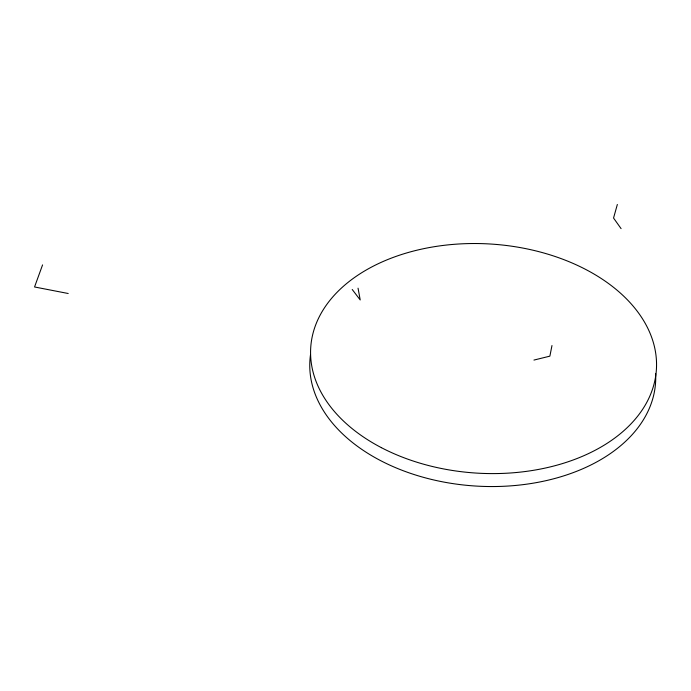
<?xml version="1.0" encoding="UTF-8"?>
<svg xmlns="http://www.w3.org/2000/svg" width="691" height="691" viewBox="0 0 691 691"><rect width="100%" height="100%" fill="white"/><g stroke="black" fill="none" stroke-linecap="round" stroke-linejoin="round"><path stroke-width="1.04" d="M551.979 345.535L549.881 356.15L533.944 360.071M617.348 204.467L613.548 218.036L621.088 228.635M42.566 264.903L34.55 286.972L68.202 293.502M352.211 289.477L360.21 299.946L358.042 288.164M655.638 373.658A173.182 114.749 3.6 0 1 477.878 486.17A173.182 114.749 3.6 0 1 310.466 355.044M381.363 447.647A173.182 114.749 3.6 0 0 655.534 377.061A173.182 114.749 3.6 0 0 413.797 250.98A173.182 114.749 3.6 0 0 381.363 447.647"/></g></svg>
